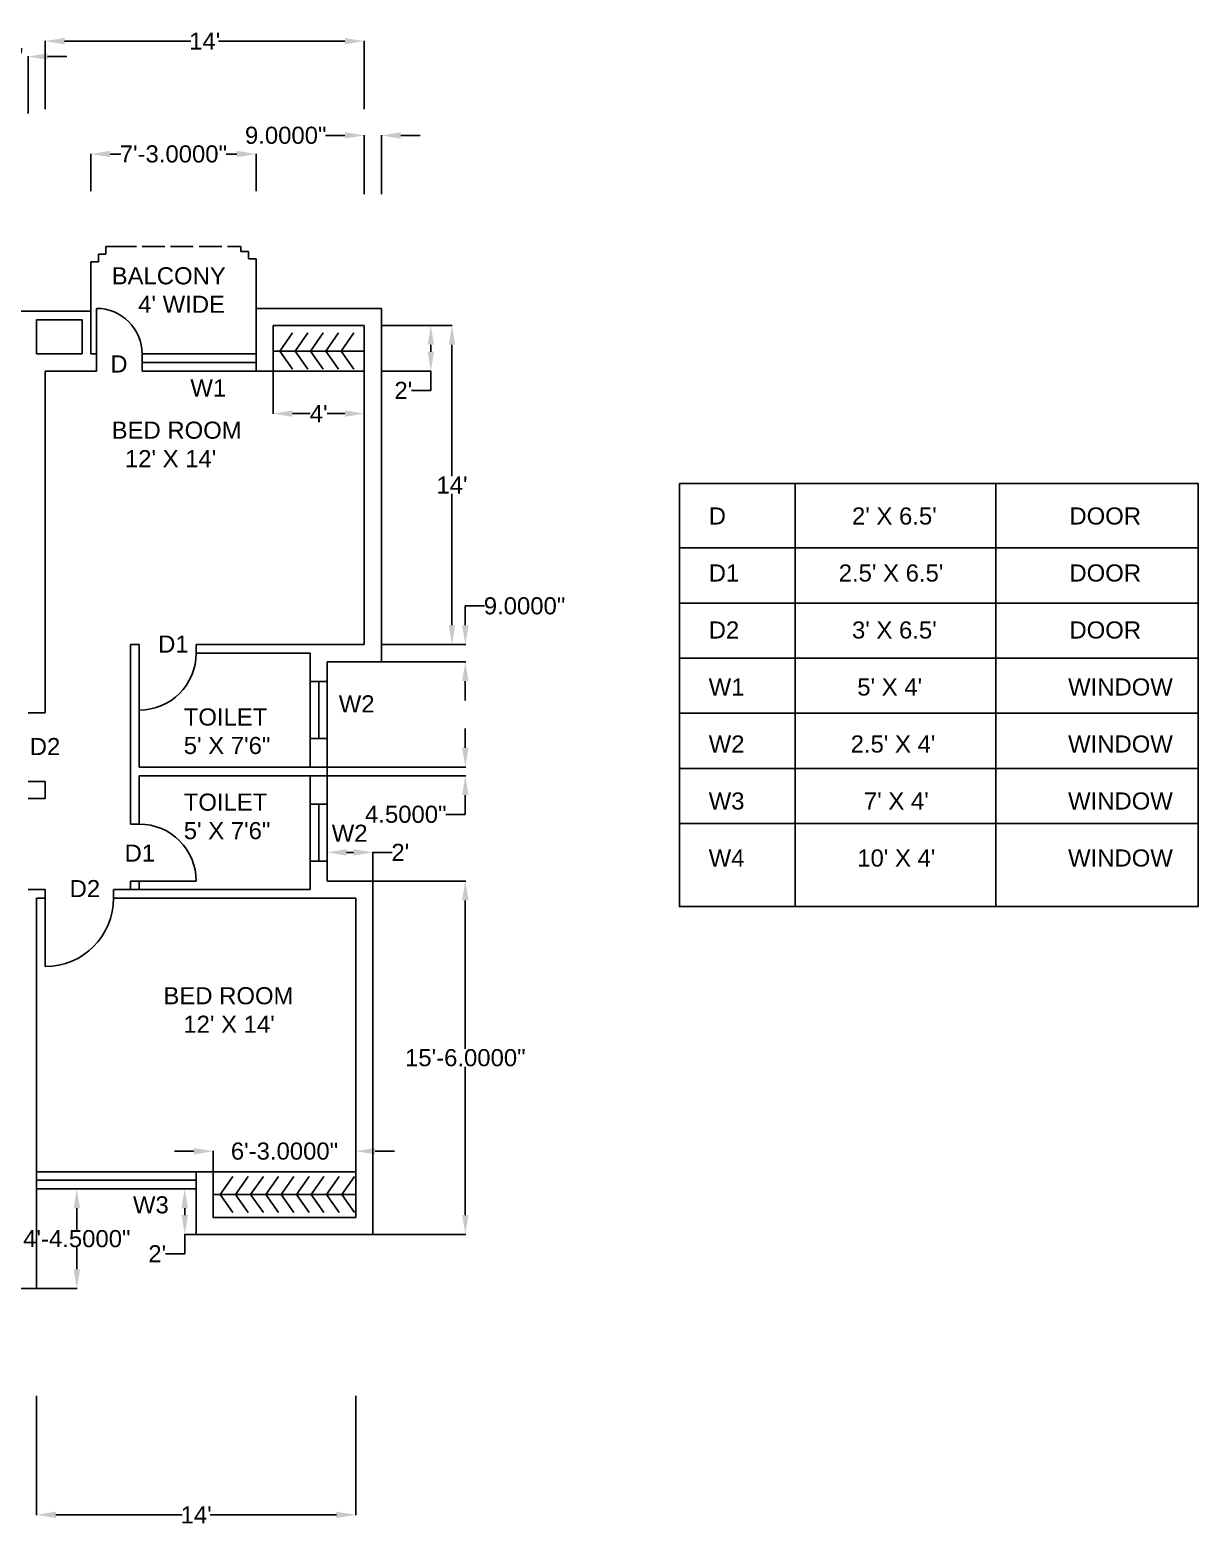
# Model space of a CAD drawing. Header units: inches. Extents: x -946 to 456, y -156 to 642.
# Drawn here: x -159 to 456, y -145 to 642 of the extents above; entities that cross this region are included whole.
import ezdxf

# ---------------------------------------------------------------- set-up
doc = ezdxf.new("R2010")
doc.units = ezdxf.units.IN
doc.header["$MEASUREMENT"] = 0
doc.linetypes.add('ACAD_ISO02W100', pattern=[15, 12, -3])
for name, color, linetype in [('BALCONY', 7, 'ACAD_ISO02W100'), ('door', 10, 'Continuous'), ('window', 50, 'Continuous')]:
    doc.layers.add(name, color=color, linetype=linetype)
doc.styles.get("Standard").update_dxf_attribs({"font": 'arial.ttf', "height": 9})
doc.dimstyles.get("Standard").update_dxf_attribs({"dimtxt": 9, "dimasz": 10.18, "dimexe": 0.18, "dimexo": 0.0625, "dimgap": 0.09, "dimtad": 0, "dimtih": 1, "dimtoh": 1, "dimdec": 4, "dimzin": 0, "dimdsep": 46, "dimlunit": 3, "dimtxsty": 'Standard', "dimcen": 0.09, "dimadec": 0, "dimazin": 0, "dimtfac": 1, "dimtdec": 4, "dimtofl": 0, "dimtmove": 0, "dimatfit": 3, "dimfxl": 1, "dimtolj": 1, "dimtzin": 0, "dimarcsym": 0})

# ---------------------------------------------------------------- blocks, each defined once
blk = doc.blocks.new('*D37')
at = {"color": 0, "lineweight": -2, "transparency": 16777216}
for p, q in [((-155.37, 32.42), (-134.09, 32.42)), ((-134.27, 22.24), (-134.27, 10.86)), ((-134.27, -9.9), (-134.27, 1.49)), ((-155.37, -20.08), (-134.09, -20.08))]:
    blk.add_line(p, q, dxfattribs=at)
at = {"color": 0, "transparency": 16777216}
for points in [[(-135.97, 22.24), (-132.57, 22.24), (-134.27, 32.42)], [(-135.97, -9.9), (-132.57, -9.9), (-134.27, -20.08)]]:
    blk.add_solid(points, dxfattribs=at)
at = {"layer": 'Defpoints', "color": 0, "transparency": 16777216}
for p in [(-155.43, 32.42), (-155.43, -20.08), (-134.27, -20.08)]:
    blk.add_point(p, dxfattribs=at)
at = {"color": 0, "transparency": 16777216, "insert": (-134.27, 6.17), "char_height": 9, "attachment_point": 5}
blk.add_mtext('\\A1;4\'-4.5000"', dxfattribs=at)
blk = doc.blocks.new('*D38')
at = {"color": 0, "lineweight": -2, "transparency": 16777216}
for p, q in [((70.29, 264.6), (70.29, 274.78)), ((-11.37, 254.42), (70.47, 254.42)), ((-11.37, 249.92), (70.47, 249.92)), ((70.29, 239.74), (70.29, 229.56)), ((70.29, 229.56), (60.11, 229.56))]:
    blk.add_line(p, q, dxfattribs=at)
at = {"color": 0, "transparency": 16777216}
for points in [[(68.6, 264.6), (71.99, 264.6), (70.29, 254.42)], [(68.6, 239.74), (71.99, 239.74), (70.29, 249.92)]]:
    blk.add_solid(points, dxfattribs=at)
at = {"layer": 'Defpoints', "color": 0, "transparency": 16777216}
for p in [(-11.43, 254.42), (-11.43, 249.92), (70.29, 249.92)]:
    blk.add_point(p, dxfattribs=at)
at = {"color": 0, "transparency": 16777216, "insert": (38.94, 229.56), "char_height": 9, "attachment_point": 5}
blk.add_mtext('\\A1;4.5000"', dxfattribs=at)
blk = doc.blocks.new('*D39')
at = {"color": 0, "lineweight": -2, "transparency": 16777216}
for p, q in [((-2.43, 194.49), (-2.43, 209.73)), ((7.75, 209.55), (11.39, 209.55)), ((21.57, 194.49), (21.57, 209.73)), ((21.57, 209.55), (31.75, 209.55))]:
    blk.add_line(p, q, dxfattribs=at)
at = {"color": 0, "transparency": 16777216}
for points in [[(7.75, 211.25), (7.75, 207.85), (-2.43, 209.55)], [(11.39, 211.25), (11.39, 207.85), (21.57, 209.55)]]:
    blk.add_solid(points, dxfattribs=at)
at = {"layer": 'Defpoints', "color": 0, "transparency": 16777216}
for p in [(21.57, 209.55), (-2.43, 194.42), (21.57, 194.42)]:
    blk.add_point(p, dxfattribs=at)
at = {"color": 0, "transparency": 16777216, "insert": (36.06, 209.55), "char_height": 9, "attachment_point": 5}
blk.add_mtext("\\A1;2'", dxfattribs=at)
blk = doc.blocks.new('*D40')
at = {"color": 0, "lineweight": -2, "transparency": 16777216}
for p, q in [((21.63, 194.42), (70.47, 194.42)), ((70.29, 184.24), (70.29, 106.11)), ((70.29, 18.6), (70.29, 96.74)), ((21.63, 8.42), (70.47, 8.42))]:
    blk.add_line(p, q, dxfattribs=at)
at = {"color": 0, "transparency": 16777216}
for points in [[(68.6, 184.24), (71.99, 184.24), (70.29, 194.42)], [(68.6, 18.6), (71.99, 18.6), (70.29, 8.42)]]:
    blk.add_solid(points, dxfattribs=at)
at = {"layer": 'Defpoints', "color": 0, "transparency": 16777216}
for p in [(21.57, 194.42), (21.57, 8.42), (70.29, 8.42)]:
    blk.add_point(p, dxfattribs=at)
at = {"color": 0, "transparency": 16777216, "insert": (70.29, 101.42), "char_height": 9, "attachment_point": 5}
blk.add_mtext('\\A1;15\'-6.0000"', dxfattribs=at)
blk = doc.blocks.new('*D41')
at = {"color": 0, "lineweight": -2, "transparency": 16777216}
for p, q in [((70.29, 329.1), (70.29, 339.28)), ((70.29, 339.28), (80.47, 339.28)), ((26.13, 318.92), (70.47, 318.92)), ((26.13, 309.92), (70.47, 309.92)), ((70.29, 299.74), (70.29, 289.56))]:
    blk.add_line(p, q, dxfattribs=at)
at = {"color": 0, "transparency": 16777216}
for points in [[(68.6, 329.1), (71.99, 329.1), (70.29, 318.92)], [(68.6, 299.74), (71.99, 299.74), (70.29, 309.92)]]:
    blk.add_solid(points, dxfattribs=at)
at = {"layer": 'Defpoints', "color": 0, "transparency": 16777216}
for p in [(26.07, 318.92), (70.29, 318.92), (26.07, 309.92)]:
    blk.add_point(p, dxfattribs=at)
at = {"color": 0, "transparency": 16777216, "insert": (101.47, 339.28), "char_height": 9, "attachment_point": 5}
blk.add_mtext('\\A1;9.0000"', dxfattribs=at)
blk = doc.blocks.new('*D42')
at = {"color": 0, "lineweight": -2, "transparency": 16777216}
for p, q in [((26.13, 486.92), (63.44, 486.92)), ((63.26, 476.74), (63.26, 407.53)), ((63.26, 329.1), (63.26, 398.32)), ((26.13, 318.92), (63.44, 318.92))]:
    blk.add_line(p, q, dxfattribs=at)
at = {"color": 0, "transparency": 16777216}
for points in [[(61.56, 476.74), (64.96, 476.74), (63.26, 486.92)], [(61.56, 329.1), (64.96, 329.1), (63.26, 318.92)]]:
    blk.add_solid(points, dxfattribs=at)
at = {"layer": 'Defpoints', "color": 0, "transparency": 16777216}
for p in [(26.07, 486.92), (26.07, 318.92), (63.26, 318.92)]:
    blk.add_point(p, dxfattribs=at)
at = {"color": 0, "transparency": 16777216, "insert": (63.26, 402.92), "char_height": 9, "attachment_point": 5}
blk.add_mtext("\\A1;14'", dxfattribs=at)
blk = doc.blocks.new('*D43')
at = {"color": 0, "lineweight": -2, "transparency": 16777216}
for p, q in [((26.13, 486.92), (52.31, 486.92)), ((52.13, 476.74), (52.13, 473.1)), ((26.13, 462.92), (52.31, 462.92)), ((52.13, 462.92), (52.13, 452.74)), ((52.13, 452.74), (41.95, 452.74))]:
    blk.add_line(p, q, dxfattribs=at)
at = {"color": 0, "transparency": 16777216}
for points in [[(50.44, 476.74), (53.83, 476.74), (52.13, 486.92)], [(50.44, 473.1), (53.83, 473.1), (52.13, 462.92)]]:
    blk.add_solid(points, dxfattribs=at)
at = {"layer": 'Defpoints', "color": 0, "transparency": 16777216}
for p in [(26.07, 486.92), (26.07, 462.92), (52.13, 462.92)]:
    blk.add_point(p, dxfattribs=at)
at = {"color": 0, "transparency": 16777216, "insert": (37.65, 452.74), "char_height": 9, "attachment_point": 5}
blk.add_mtext("\\A1;2'", dxfattribs=at)
blk = doc.blocks.new('*D44')
at = {"color": 0, "lineweight": -2, "transparency": 16777216}
for p, q in [((-30.93, 462.86), (-30.93, 440.31)), ((17.07, 462.86), (17.07, 440.31)), ((-20.75, 440.49), (-11.34, 440.49)), ((6.89, 440.49), (-2.52, 440.49))]:
    blk.add_line(p, q, dxfattribs=at)
at = {"color": 0, "transparency": 16777216}
for points in [[(-20.75, 442.19), (-20.75, 438.8), (-30.93, 440.49)], [(6.89, 442.19), (6.89, 438.8), (17.07, 440.49)]]:
    blk.add_solid(points, dxfattribs=at)
at = {"layer": 'Defpoints', "color": 0, "transparency": 16777216}
for p in [(-30.93, 462.92), (17.07, 462.92), (17.07, 440.49)]:
    blk.add_point(p, dxfattribs=at)
at = {"color": 0, "transparency": 16777216, "insert": (-6.93, 440.49), "char_height": 9, "attachment_point": 5}
blk.add_mtext("\\A1;4'", dxfattribs=at)
blk = doc.blocks.new('*D46')
at = {"color": 0, "lineweight": -2, "transparency": 16777216}
for p, q in [((-72.61, 52.25), (-82.79, 52.25)), ((-62.43, 41.49), (-62.43, 52.43)), ((12.57, 41.49), (12.57, 52.43)), ((22.75, 52.25), (32.93, 52.25))]:
    blk.add_line(p, q, dxfattribs=at)
at = {"color": 0, "transparency": 16777216}
for points in [[(-72.61, 53.95), (-72.61, 50.55), (-62.43, 52.25)], [(22.75, 53.95), (22.75, 50.55), (12.57, 52.25)]]:
    blk.add_solid(points, dxfattribs=at)
at = {"layer": 'Defpoints', "color": 0, "transparency": 16777216}
for p in [(12.57, 52.25), (-62.43, 41.42), (12.57, 41.42)]:
    blk.add_point(p, dxfattribs=at)
at = {"color": 0, "transparency": 16777216, "insert": (-24.93, 52.25), "char_height": 9, "attachment_point": 5}
blk.add_mtext('\\A1;6\'-3.0000"', dxfattribs=at)
blk = doc.blocks.new('*D47')
at = {"color": 0, "lineweight": -2, "transparency": 16777216}
for p, q in [((-71.49, 32.42), (-77.63, 32.42)), ((-77.45, 22.24), (-77.45, 18.6)), ((-71.49, 8.42), (-77.63, 8.42)), ((-77.45, 8.42), (-77.45, -1.76)), ((-77.45, -1.76), (-87.63, -1.76))]:
    blk.add_line(p, q, dxfattribs=at)
at = {"color": 0, "transparency": 16777216}
for points in [[(-79.15, 22.24), (-75.76, 22.24), (-77.45, 32.42)], [(-79.15, 18.6), (-75.76, 18.6), (-77.45, 8.42)]]:
    blk.add_solid(points, dxfattribs=at)
at = {"layer": 'Defpoints', "color": 0, "transparency": 16777216}
for p in [(-71.43, 32.42), (-77.45, 8.42), (-71.43, 8.42)]:
    blk.add_point(p, dxfattribs=at)
at = {"color": 0, "transparency": 16777216, "insert": (-91.94, -1.76), "char_height": 9, "attachment_point": 5}
blk.add_mtext("\\A1;2'", dxfattribs=at)
blk = doc.blocks.new('*D59')
at = {"color": 0, "lineweight": -2, "transparency": 16777216}
for p, q in [((6.89, 586.98), (-3.29, 586.98)), ((17.07, 556.09), (17.07, 587.16)), ((26.07, 556.09), (26.07, 587.16)), ((36.25, 586.98), (46.43, 586.98))]:
    blk.add_line(p, q, dxfattribs=at)
at = {"color": 0, "transparency": 16777216}
for points in [[(6.89, 588.67), (6.89, 585.28), (17.07, 586.98)], [(36.25, 588.67), (36.25, 585.28), (26.07, 586.98)]]:
    blk.add_solid(points, dxfattribs=at)
at = {"layer": 'Defpoints', "color": 0, "transparency": 16777216}
for p in [(17.07, 586.98), (17.07, 556.03), (26.07, 556.03)]:
    blk.add_point(p, dxfattribs=at)
at = {"color": 0, "transparency": 16777216, "insert": (-24.28, 586.98), "char_height": 9, "attachment_point": 5}
blk.add_mtext('\\A1;9.0000"', dxfattribs=at)
blk = doc.blocks.new('*D60')
at = {"color": 0, "lineweight": -2, "transparency": 16777216}
for p, q in [((-126.93, 557.68), (-126.93, 577.34)), ((-116.75, 577.16), (-111.17, 577.16)), ((-50.11, 577.16), (-55.68, 577.16)), ((-39.93, 557.68), (-39.93, 577.34))]:
    blk.add_line(p, q, dxfattribs=at)
at = {"color": 0, "transparency": 16777216}
for points in [[(-116.75, 578.85), (-116.75, 575.46), (-126.93, 577.16)], [(-50.11, 578.85), (-50.11, 575.46), (-39.93, 577.16)]]:
    blk.add_solid(points, dxfattribs=at)
at = {"layer": 'Defpoints', "color": 0, "transparency": 16777216}
for p in [(-39.93, 577.16), (-126.93, 557.62), (-39.93, 557.62)]:
    blk.add_point(p, dxfattribs=at)
at = {"color": 0, "transparency": 16777216, "insert": (-83.43, 577.16), "char_height": 9, "attachment_point": 5}
blk.add_mtext('\\A1;7\'-3.0000"', dxfattribs=at)
blk = doc.blocks.new('*D61')
at = {"color": 0, "lineweight": -2, "transparency": 16777216}
for p, q in [((-150.93, 600.84), (-150.93, 636.76)), ((-140.75, 636.58), (-74.23, 636.58)), ((6.89, 636.58), (-59.62, 636.58)), ((17.07, 600.84), (17.07, 636.76))]:
    blk.add_line(p, q, dxfattribs=at)
at = {"color": 0, "transparency": 16777216}
for points in [[(-140.75, 638.27), (-140.75, 634.88), (-150.93, 636.58)], [(6.89, 638.27), (6.89, 634.88), (17.07, 636.58)]]:
    blk.add_solid(points, dxfattribs=at)
at = {"layer": 'Defpoints', "color": 0, "transparency": 16777216}
for p in [(-150.93, 636.58), (-150.93, 600.78), (17.07, 600.78)]:
    blk.add_point(p, dxfattribs=at)
at = {"color": 0, "transparency": 16777216, "insert": (-66.93, 636.58), "char_height": 9, "attachment_point": 5}
blk.add_mtext("\\A1;14'", dxfattribs=at)
blk = doc.blocks.new('*D62')
at = {"color": 0, "lineweight": -2, "transparency": 16777216}
for p, q in [((-231.61, 628.45), (-241.79, 628.45)), ((-221.43, 598.56), (-221.43, 628.63)), ((-159.93, 598.56), (-159.93, 628.63)), ((-149.75, 628.45), (-139.57, 628.45))]:
    blk.add_line(p, q, dxfattribs=at)
at = {"color": 0, "transparency": 16777216}
for points in [[(-231.61, 630.15), (-231.61, 626.75), (-221.43, 628.45)], [(-149.75, 630.15), (-149.75, 626.75), (-159.93, 628.45)]]:
    blk.add_solid(points, dxfattribs=at)
at = {"layer": 'Defpoints', "color": 0, "transparency": 16777216}
for p in [(-221.43, 628.45), (-221.43, 598.49), (-159.93, 598.49)]:
    blk.add_point(p, dxfattribs=at)
at = {"color": 0, "transparency": 16777216, "insert": (-190.68, 628.45), "char_height": 9, "attachment_point": 5}
blk.add_mtext('\\A1;5\'-1.5000"', dxfattribs=at)
blk = doc.blocks.new('*D66')
at = {"color": 0, "lineweight": -2, "transparency": 16777216}
for p, q in [((-155.43, -76.49), (-155.43, -139.36)), ((12.57, -76.49), (12.57, -139.36)), ((-145.25, -139.18), (-78.73, -139.18)), ((2.39, -139.18), (-64.12, -139.18))]:
    blk.add_line(p, q, dxfattribs=at)
at = {"color": 0, "transparency": 16777216}
for points in [[(-145.25, -137.49), (-145.25, -140.88), (-155.43, -139.18)], [(2.39, -137.49), (2.39, -140.88), (12.57, -139.18)]]:
    blk.add_solid(points, dxfattribs=at)
at = {"layer": 'Defpoints', "color": 0, "transparency": 16777216}
for p in [(-155.43, -76.42), (12.57, -76.42), (12.57, -139.18)]:
    blk.add_point(p, dxfattribs=at)
at = {"color": 0, "transparency": 16777216, "insert": (-71.43, -139.18), "char_height": 9, "attachment_point": 5}
blk.add_mtext("\\A1;14'", dxfattribs=at)

msp = doc.modelspace()

# ---------------------------------------------------------------- linework, layer by layer
for p, q in [((-118.92803, 524.42435), (-118.92803, 528.42435)), ((-118.92803, 528.42435), (-114.92803, 528.42435)), ((-47.92803, 528.42435), (-51.92803, 528.42435)), ((-47.92803, 525.92435), (-47.92803, 528.42435)), ((-126.92803, 494.42435), (-126.92803, 520.42435)), ((-126.92803, 520.42435), (-124.92803, 520.42435)), ((-124.92803, 520.42435), (-122.92803, 520.42435)), ((-122.92803, 520.42435), (-122.92803, 524.42435)), ((-122.92803, 524.42435), (-118.92803, 524.42435)), ((-43.92803, 525.92435), (-47.92803, 525.92435)), ((-43.92803, 521.92435), (-43.92803, 525.92435)), ((-39.92803, 521.92435), (-43.92803, 521.92435)), ((-39.92803, 495.92435), (-39.92803, 521.92435)), ((-150.92803, 494.42435), (-230.66772, 494.42435)), ((-155.42803, 489.92435), (-131.42803, 489.92435)), ((-155.42803, 489.92435), (-155.42803, 471.92435)), ((-150.92803, 494.42435), (-126.92803, 494.42435)), ((-131.42803, 489.92435), (-131.42803, 471.92435)), ((-126.92803, 494.42435), (-126.92803, 471.92435)), ((-30.92803, 495.92435), (-39.92803, 495.92435)), ((-39.92803, 495.92435), (-39.92803, 462.92435)), ((17.07197, 495.92435), (-30.92803, 495.92435)), ((26.07197, 495.92435), (17.07197, 495.92435)), ((26.07197, 486.92435), (26.07197, 495.92435)), ((-30.92803, 462.92435), (-30.92803, 486.92435)), ((-30.92803, 486.92435), (17.07197, 486.92435)), ((17.07197, 486.92435), (17.07197, 462.92435)), ((26.07197, 471.92435), (26.07197, 486.92435)), ((-155.42803, 471.92435), (-146.42803, 471.92435)), ((-146.42803, 471.92435), (-131.42803, 471.92435)), ((-126.92803, 471.92435), (-123.92803, 471.92435)), ((-123.92803, 462.92435), (-123.92803, 471.92435)), ((-99.92803, 462.92435), (-99.92803, 471.92435)), ((-99.92803, 471.92435), (-39.92803, 471.92435)), ((-99.92803, 467.42435), (-39.92803, 467.42435)), ((26.07197, 471.92435), (26.07197, 309.92435)), ((-150.92803, 462.92435), (-123.92803, 462.92435)), ((-150.92803, 282.92435), (-150.92803, 462.92435)), ((-99.92803, 462.92435), (17.07197, 462.92435)), ((17.07197, 462.92435), (17.07197, 318.92435)), ((243.92735, 403.77634), (243.92735, 181.05482)), ((349.59103, 181.05482), (349.59103, 403.77634)), ((183.02355, 369.77634), (456.12465, 369.77634)), ((183.02355, 340.77634), (456.12465, 340.77634)), ((-105.92803, 314.42435), (-105.92803, 318.92435)), ((-105.92803, 318.92435), (-101.42803, 318.92435)), ((-101.42803, 314.42435), (-101.42803, 318.92435)), ((-11.42803, 318.92435), (-71.42803, 318.92435)), ((-71.42803, 314.42435), (-71.42803, 318.92435)), ((17.07197, 318.92435), (-11.42803, 318.92435)), ((-105.92803, 249.92435), (-105.92803, 314.42435)), ((-101.42803, 254.42435), (-101.42803, 314.42435)), ((-11.42803, 314.42435), (-71.42803, 314.42435)), ((-11.42803, 254.42435), (-11.42803, 314.42435)), ((-2.42803, 243.97923), (-2.42803, 309.92435)), ((-2.42803, 309.92435), (26.07197, 309.92435)), ((183.02355, 311.77634), (456.12465, 311.77634)), ((-2.42803, 299.42435), (-11.42803, 299.42435)), ((-6.92803, 269.42435), (-6.92803, 299.42435)), ((-150.92803, 282.92435), (-159.92803, 282.92435)), ((183.02355, 282.77634), (456.12465, 282.77634)), ((-11.42803, 269.42435), (-2.42803, 269.42435)), ((-11.42803, 254.42435), (-101.42803, 254.42435)), ((183.02355, 253.77634), (456.12465, 253.77634)), ((-150.92803, 246.92435), (-159.92803, 246.92435)), ((-150.92803, 237.92435), (-150.92803, 246.92435)), ((-105.92803, 249.92435), (-105.92803, 224.42435)), ((-11.42803, 249.92435), (-101.42803, 249.92435)), ((-101.42803, 249.92435), (-101.42803, 224.42435)), ((-11.42803, 189.92435), (-11.42803, 249.92435)), ((-159.92803, 237.92435), (-150.92803, 237.92435)), ((-11.42803, 219.92435), (-11.42803, 243.92435)), ((-2.42803, 194.42435), (-2.42803, 243.97923)), ((-2.42803, 234.95439), (-11.42803, 234.95439)), ((-6.92803, 204.95439), (-6.92803, 234.95439)), ((-101.42803, 224.42435), (-105.92803, 224.42435)), ((183.02355, 224.77634), (456.12465, 224.77634)), ((-11.42803, 204.95439), (-2.42803, 204.95439)), ((-159.92803, 189.92435), (-155.42803, 189.92435)), ((-155.42803, 189.92435), (-150.92803, 189.92435)), ((-155.42803, 189.92435), (-150.92803, 189.92435)), ((-150.92803, 189.92435), (-150.92803, 185.42435)), ((-114.92803, 185.42435), (-114.92803, 189.92435)), ((-114.92803, 189.92435), (-11.42803, 189.92435)), ((-101.42803, 194.42435), (-105.92803, 194.42435)), ((-105.92803, 194.42435), (-105.92803, 189.92435)), ((-101.42803, 194.42435), (-101.42803, 189.92435)), ((21.57197, 194.42435), (-2.42803, 194.42435)), ((21.57197, 194.42435), (21.57197, 8.42435)), ((-155.42803, 41.42435), (-155.42803, 185.42435)), ((-155.42803, 185.42435), (-150.92803, 185.42435)), ((-114.92803, 185.42435), (12.57197, 185.42435)), ((12.57197, 17.42435), (12.57197, 185.42435)), ((-155.42803, 41.42435), (-155.42803, -20.07565)), ((-71.42803, 41.42435), (-62.42803, 41.42435)), ((-62.42803, 41.42435), (-62.42803, 17.42435)), ((-62.42803, 41.42435), (12.57197, 41.42435)), ((-71.42803, 8.42435), (-71.42803, 32.42435)), ((12.57197, 17.42435), (-62.42803, 17.42435)), ((21.57197, 8.42435), (-71.42803, 8.42435)), ((-155.42803, -20.07565), (-239.42803, -20.07565))]:
    msp.add_line(p, q)
msp.add_lwpolyline([(183.02355, 403.77634), (456.12465, 403.77634), (456.12465, 181.05482), (183.02355, 181.05482)], close=True)
at = {"layer": 'BALCONY'}
msp.add_line((-114.92803, 528.42435), (-51.92803, 528.42435), dxfattribs=at)
at = {"layer": 'door'}
for p, q in [((-123.92803, 471.92435), (-123.92803, 495.92435)), ((-71.42803, 194.42435), (-101.42803, 194.42435)), ((-150.92803, 149.42435), (-150.92803, 185.42435))]:
    msp.add_line(p, q, dxfattribs=at)
for centre, radius, start, end in [((-123.92803, 471.92435), 24, 0, 90), ((-101.42803, 314.42435), 30, 270, 0), ((-101.42803, 194.42435), 30, 0, 90), ((-150.92803, 185.42435), 36, 270, 0)]:
    msp.add_arc(centre, radius, start, end, dxfattribs=at)
at = {"layer": 'window'}
for p, q in [((-27.32803, 473.46214), (-20.62717, 482.94736)), ((-19.28803, 473.46214), (-12.58717, 482.94736)), ((-19.28803, 473.46214), (-12.58717, 482.94736)), ((-11.24803, 473.46214), (-4.54717, 482.94736)), ((-3.20803, 473.46214), (3.49283, 482.94736)), ((4.83197, 473.46214), (11.53283, 482.94736)), ((-30.92803, 473.46214), (13.47197, 473.46214)), ((-30.92803, 473.46214), (-27.32803, 473.46214)), ((-27.32803, 473.46214), (-20.62717, 463.97692)), ((-19.28803, 473.46214), (-12.58717, 463.97692)), ((-19.28803, 473.46214), (-12.58717, 463.97692)), ((-11.24803, 473.46214), (-4.54717, 463.97692)), ((-3.20803, 473.46214), (3.49283, 463.97692)), ((4.83197, 473.46214), (11.53283, 463.97692)), ((13.47197, 473.46214), (17.07197, 473.46214)), ((-99.92803, 462.92435), (-99.92803, 471.92435)), ((-39.92803, 471.92435), (-99.92803, 471.92435)), ((-39.92803, 467.42435), (-99.92803, 467.42435)), ((-39.92803, 462.92435), (-39.92803, 471.92435)), ((-39.92803, 462.92435), (-99.92803, 462.92435)), ((-11.42803, 299.42435), (-2.42803, 299.42435)), ((-11.42803, 299.42435), (-11.42803, 269.42435)), ((-6.92803, 299.42435), (-6.92803, 269.42435)), ((-2.42803, 299.42435), (-2.42803, 269.42435)), ((-11.42803, 269.42435), (-2.42803, 269.42435)), ((-11.42803, 234.95439), (-2.42803, 234.95439)), ((-11.42803, 234.95439), (-11.42803, 204.95439)), ((-6.92803, 234.95439), (-6.92803, 204.95439)), ((-2.42803, 234.95439), (-2.42803, 204.95439)), ((-11.42803, 204.95439), (-2.42803, 204.95439)), ((-71.42803, 41.42435), (-155.42803, 41.42435)), ((-155.42803, 32.42435), (-155.42803, 41.42435)), ((-71.42803, 32.42435), (-71.42803, 41.42435)), ((-71.42803, 36.92435), (-155.42803, 36.92435)), ((-71.42803, 32.42435), (-155.42803, 32.42435)), ((-58.82803, 29.42435), (-52.12717, 38.90956)), ((-50.78803, 29.42435), (-44.08717, 38.90956)), ((-50.78803, 29.42435), (-44.08717, 38.90956)), ((-42.74803, 29.42435), (-36.04717, 38.90956)), ((-34.70803, 29.42435), (-28.00717, 38.90956)), ((-26.66803, 29.42435), (-19.96717, 38.90956)), ((-18.62803, 29.42435), (-11.92717, 38.90956)), ((-10.82803, 29.42435), (-4.12717, 38.90956)), ((-2.78803, 29.42435), (3.91283, 38.90956)), ((-2.78803, 29.42435), (3.91283, 38.90956)), ((5.25197, 29.42435), (11.95283, 38.90956)), ((-62.42803, 29.42435), (-18.02803, 29.42435)), ((-62.42803, 29.42435), (-58.82803, 29.42435)), ((-58.82803, 29.42435), (-52.12717, 19.93913)), ((-50.78803, 29.42435), (-44.08717, 19.93913)), ((-50.78803, 29.42435), (-44.08717, 19.93913)), ((-42.74803, 29.42435), (-36.04717, 19.93913)), ((-34.70803, 29.42435), (-28.00717, 19.93913)), ((-26.66803, 29.42435), (-19.96717, 19.93913)), ((-18.62803, 29.42435), (-11.92717, 19.93913)), ((-18.02803, 29.42435), (-14.42803, 29.42435)), ((-14.42803, 29.42435), (12.57197, 29.42435)), ((-14.42803, 29.42435), (-10.82803, 29.42435)), ((-10.82803, 29.42435), (-4.12717, 19.93913)), ((-2.78803, 29.42435), (3.91283, 19.93913)), ((-2.78803, 29.42435), (3.91283, 19.93913)), ((5.25197, 29.42435), (11.95283, 19.93913))]:
    msp.add_line(p, q, dxfattribs=at)

# ---------------------------------------------------------------- texts
at = {"char_height": 9, "attachment_point": 1}
for s, width, heights, insert in [("BALCONY\\P    4' WIDE", 91.3529478, [0], (-115.93294, 517.56738)), (' D', 24, [0], (-120.1253, 471.14255)), ('W1', 32.3337513, [0], (-74.48704, 458.50704)), ("BED ROOM\\P  12' X 14'", 91.3529478, [0], (-115.93294, 436.29917)), ("D                   2' X 6.5'                    DOOR\\P\\PD1               2.5' X 6.5'                   DOOR\\P\\PD2                 3' X 6.5'                    DOOR\\P\\PW1                 5' X 4'                      WINDOW\\P\\PW2                2.5' X 4'                    WINDOW\\P\\PW3                  7' X 4'                     WINDOW\\P\\PW4                 10' X 4'                    WINDOW", 265.6255004, [199.73658], (198.43508, 391.13021)), ('D1', 24, [0], (-91.45788, 323.70544)), ('W2', 32.3337513, [0], (3.65046, 292.22046)), ('TOILET\\P5\' X 7\'6"', 91.3529478, [0], (-77.96757, 285.31892)), ('D2', 24, [0], (-159.05552, 269.77705)), ('TOILET\\P5\' X 7\'6"', 91.3529478, [0], (-77.96757, 240.49357)), ('W2', 32.3337513, [0], (-0.06147, 224.11759)), ('D1', 24, [0], (-109.12603, 213.67183)), ('D2', 24, [0], (-138.06245, 194.97008)), ("BED ROOM\\P   12' X 14'", 91.3529478, [0], (-88.66247, 138.59314)), ('W3', 32.3337513, [0], (-104.7213, 28.52451))]:
    msp.add_mtext_dynamic_manual_height_columns(s, width=width, gutter_width=45, heights=heights, dxfattribs=dict(at, insert=insert))

# ---------------------------------------------------------------- dimensions: what is measured, and where the dimension line sits
for base, p1, p2, picture, middle in [((-150.92803, 636.57778), (17.07197, 600.7789), (-150.92803, 600.7789), '*D61', (-66.92803, 636.57778)), ((-221.42803, 628.45032), (-159.92803, 598.49387), (-221.42803, 598.49387), '*D62', (-190.67803, 628.45032)), ((17.07197, 586.9781), (26.07197, 556.02695), (17.07197, 556.02695), '*D59', (-24.28185, 586.9781)), ((-39.92803, 577.15532), (-126.92803, 557.62068), (-39.92803, 557.62068), '*D60', (-83.42803, 577.15532)), ((17.07197, 440.49422), (-30.92803, 462.92435), (17.07197, 462.92435), '*D44', (-6.92803, 440.49422)), ((21.57197, 209.55009), (-2.42803, 194.42435), (21.57197, 194.42435), '*D39', (36.05957, 209.55009)), ((12.57197, 52.25097), (-62.42803, 41.42435), (12.57197, 41.42435), '*D46', (-24.92803, 52.25097)), ((12.57197, -139.18167), (-155.42803, -76.4229), (12.57197, -76.4229), '*D66', (-71.42803, -139.18167))]:
    dim = msp.add_linear_dim(base=base, p1=p1, p2=p2, dimstyle='Standard')
    dim.commit()
    dim.dimension.update_dxf_attribs({"geometry": picture, "text_midpoint": middle})
for base, p1, p2, picture, middle in [((63.25898, 318.92435), (26.07197, 486.92435), (26.07197, 318.92435), '*D42', (63.25898, 402.92435)), ((-134.26984, -20.07565), (-155.42803, 32.42435), (-155.42803, -20.07565), '*D37', (-134.26984, 6.17435))]:
    dim = msp.add_linear_dim(base=base, p1=p1, p2=p2, angle=90, dimstyle='Standard')
    dim.commit()
    dim.dimension.update_dxf_attribs({"geometry": picture, "text_midpoint": middle, "dimtype": 160})
for base, p1, p2, picture, middle in [((52.13339, 462.92435), (26.07197, 486.92435), (26.07197, 462.92435), '*D43', (37.64579, 452.74435)), ((70.29248, 318.92435), (26.07197, 309.92435), (26.07197, 318.92435), '*D41', (101.4663, 339.28435)), ((70.29248, 249.92435), (-11.42803, 254.42435), (-11.42803, 249.92435), '*D38', (38.93756, 229.56435)), ((70.29248, 8.42435), (21.57197, 194.42435), (21.57197, 8.42435), '*D40', (70.29248, 101.42435)), ((-77.45223, 8.42435), (-71.42803, 32.42435), (-71.42803, 8.42435), '*D47', (-91.93982, -1.75565))]:
    dim = msp.add_linear_dim(base=base, p1=p1, p2=p2, angle=90, dimstyle='Standard')
    dim.commit()
    dim.dimension.update_dxf_attribs({"geometry": picture, "text_midpoint": middle})

doc.saveas('drawing.dxf')
